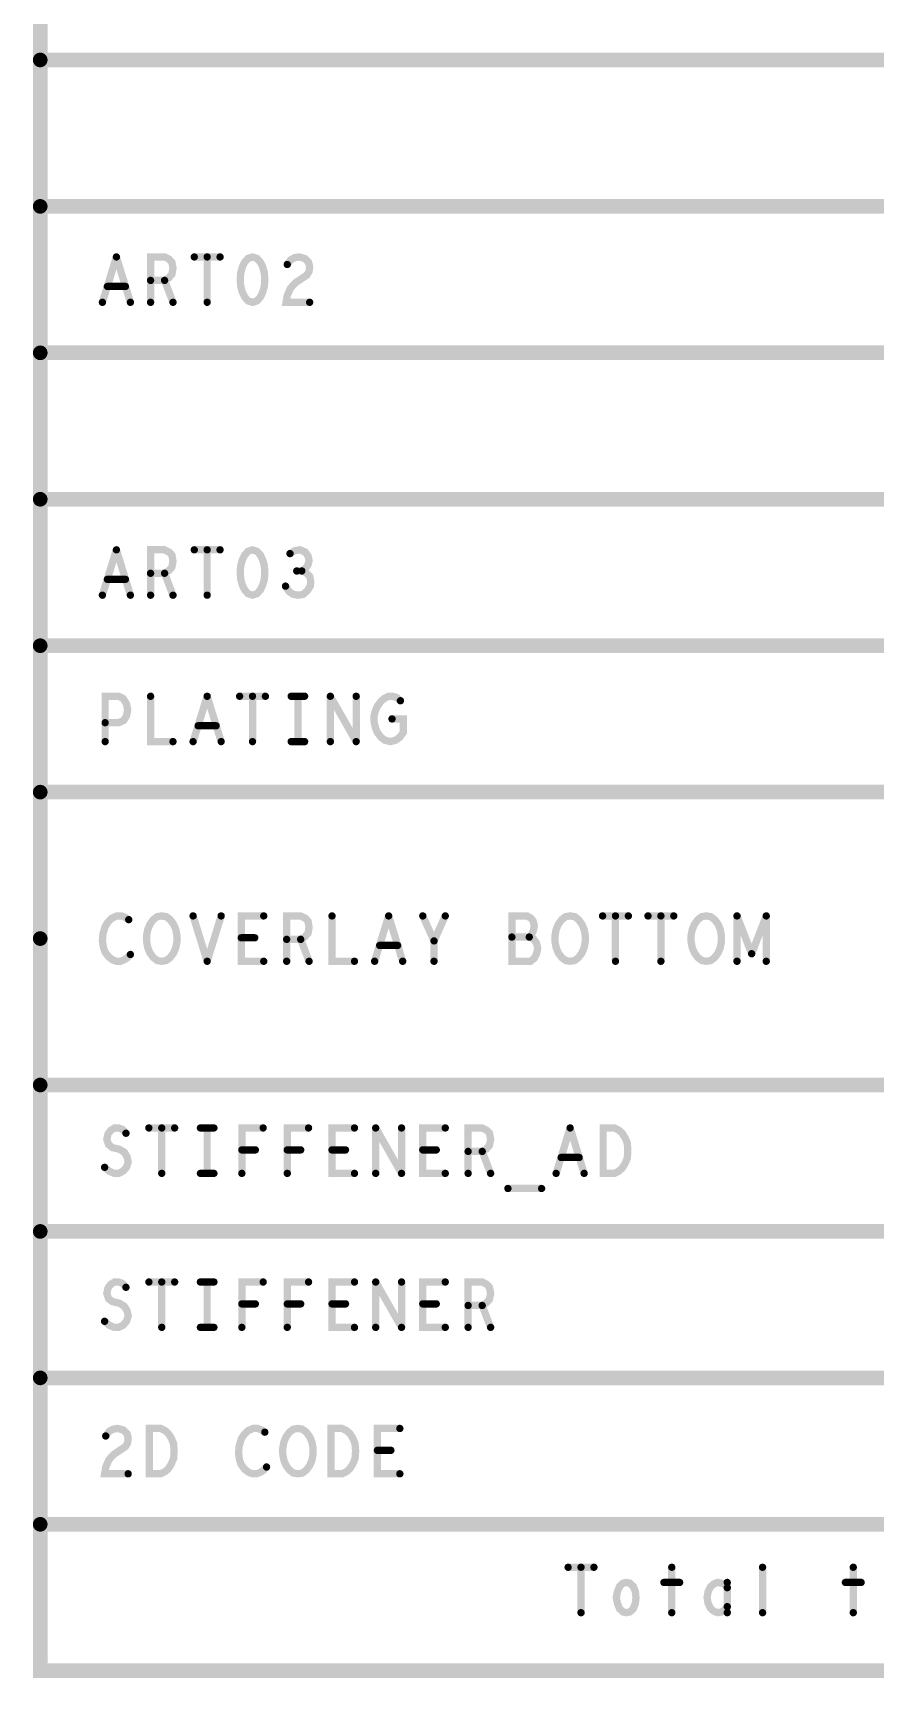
# Model space of a CAD drawing. Header units: millimetres. Extents: x 3362 to 3827, y -139 to 191.
# Drawn here: x 3669.91 to 3684.53, y 41.03 to 69.56 of the extents above; entities that cross this region are included whole.
import ezdxf

# ---------------------------------------------------------------- set-up
doc = ezdxf.new("R2010")
doc.units = ezdxf.units.MM
doc.header["$LTSCALE"] = 23.1
doc.layers.get('0').update_dxf_attribs({"linetype": 'CONTINUOUS'})

# ---------------------------------------------------------------- blocks, each defined once
blk = doc.blocks.new('PAD_R1')
at = {"const_width": 0.5}
blk.add_lwpolyline([(0.25, 0, 1), (-0.25, 0, 1)], format="xyb", close=True, dxfattribs=at)

msp = doc.modelspace()

# ---------------------------------------------------------------- linework, layer by layer
for points, const_width in [([(3670.037, 66.554), (3670.037, 69.094), (3670.037, 71.634)], 0.254), ([(3670.037, 69.094), (3793.227, 69.094)], 0.254), ([(3685.277, 58.934), (3670.037, 58.934), (3670.037, 61.474), (3670.037, 64.014), (3670.037, 66.554), (3793.227, 66.554)], 0.254), ([(3671.116, 64.89), (3671.359, 65.677)], 0.127), ([(3671.359, 65.677), (3671.602, 64.89)], 0.127), ([(3671.952, 64.89), (3671.952, 65.677), (3672.195, 65.677), (3672.273, 65.638), (3672.322, 65.585), (3672.341, 65.48), (3672.322, 65.376), (3672.263, 65.31), (3672.195, 65.27), (3671.952, 65.27)], 0.127), ([(3672.71, 65.677), (3673.158, 65.677)], 0.127), ([(3672.934, 65.677), (3672.934, 64.89)], 0.127), ([(3674.324, 65.546), (3674.382, 65.625), (3674.45, 65.664), (3674.528, 65.677), (3674.625, 65.651), (3674.693, 65.585), (3674.713, 65.507), (3674.703, 65.428), (3674.664, 65.362), (3674.47, 65.231), (3674.382, 65.139), (3674.324, 65.008), (3674.304, 64.89), (3674.713, 64.89)], 0.127), ([(3671.515, 65.165), (3671.203, 65.165)], 0.127), ([(3672.195, 65.27), (3672.341, 64.89)], 0.127), ([(3670.037, 64.014), (3793.227, 64.014)], 0.254), ([(3670.037, 61.474), (3793.227, 61.474)], 0.254), ([(3671.116, 59.81), (3671.359, 60.597)], 0.127), ([(3671.359, 60.597), (3671.602, 59.81)], 0.127), ([(3671.952, 59.81), (3671.952, 60.597), (3672.195, 60.597), (3672.273, 60.558), (3672.322, 60.505), (3672.341, 60.4), (3672.322, 60.296), (3672.263, 60.23), (3672.195, 60.19), (3671.952, 60.19)], 0.127), ([(3672.71, 60.597), (3673.158, 60.597)], 0.127), ([(3672.934, 60.597), (3672.934, 59.81)], 0.127), ([(3674.577, 60.23), (3674.635, 60.269), (3674.684, 60.335), (3674.703, 60.414), (3674.684, 60.492), (3674.635, 60.558), (3674.547, 60.597), (3674.46, 60.584), (3674.372, 60.532)], 0.127), ([(3672.195, 60.19), (3672.341, 59.81)], 0.127), ([(3674.294, 59.967), (3674.353, 59.875), (3674.431, 59.823), (3674.518, 59.81), (3674.596, 59.823), (3674.674, 59.889), (3674.723, 59.967), (3674.733, 60.046), (3674.713, 60.138), (3674.645, 60.204), (3674.577, 60.23), (3674.489, 60.23)], 0.127), ([(3671.515, 60.085), (3671.203, 60.085)], 0.127), ([(3670.037, 53.854), (3670.037, 56.394), (3670.037, 58.934)], 0.254), ([(3671.164, 57.27), (3671.164, 58.057), (3671.398, 58.057), (3671.476, 58.018), (3671.534, 57.926), (3671.554, 57.821), (3671.534, 57.716), (3671.485, 57.637), (3671.398, 57.598), (3671.164, 57.598)], 0.127), ([(3671.952, 58.057), (3671.952, 57.27), (3672.341, 57.27)], 0.127), ([(3672.69, 57.27), (3672.934, 58.057)], 0.127), ([(3672.934, 58.057), (3673.177, 57.27)], 0.127), ([(3673.497, 58.057), (3673.945, 58.057)], 0.127), ([(3673.721, 58.057), (3673.721, 57.27)], 0.127), ([(3674.392, 58.057), (3674.625, 58.057)], 0.127), ([(3674.509, 58.057), (3674.509, 57.27)], 0.127), ([(3675.072, 57.27), (3675.072, 58.057)], 0.127), ([(3675.072, 58.057), (3675.52, 57.27)], 0.127), ([(3675.52, 57.27), (3675.52, 58.057)], 0.127), ([(3676.142, 57.664), (3676.337, 57.664), (3676.337, 57.427), (3676.278, 57.349), (3676.21, 57.296), (3676.113, 57.27), (3676.015, 57.296), (3675.947, 57.349), (3675.889, 57.427), (3675.85, 57.519), (3675.83, 57.624), (3675.83, 57.716), (3675.85, 57.795), (3675.889, 57.887), (3675.947, 57.965), (3676.005, 58.018), (3676.083, 58.057), (3676.151, 58.057), (3676.229, 58.031), (3676.288, 57.979)], 0.127), ([(3673.089, 57.545), (3672.778, 57.545)], 0.127), ([(3674.392, 57.27), (3674.625, 57.27)], 0.127), ([(3670.037, 56.394), (3793.227, 56.394)], 0.254), ([(3671.573, 54.182), (3671.515, 54.221), (3671.447, 54.247), (3671.369, 54.247), (3671.281, 54.208), (3671.213, 54.142), (3671.164, 54.064), (3671.125, 53.932), (3671.116, 53.814), (3671.135, 53.696), (3671.164, 53.617), (3671.223, 53.539), (3671.291, 53.486), (3671.359, 53.46), (3671.427, 53.46), (3671.495, 53.486), (3671.554, 53.525), (3671.602, 53.578)], 0.127), ([(3672.69, 54.247), (3672.934, 53.46)], 0.127), ([(3672.934, 53.46), (3673.177, 54.247)], 0.127), ([(3673.916, 53.46), (3673.526, 53.46), (3673.526, 54.247), (3673.916, 54.247)], 0.127), ([(3674.314, 53.46), (3674.314, 54.247), (3674.557, 54.247), (3674.635, 54.208), (3674.684, 54.155), (3674.703, 54.05), (3674.684, 53.946), (3674.625, 53.88), (3674.557, 53.84), (3674.314, 53.84)], 0.127), ([(3675.101, 54.247), (3675.101, 53.46), (3675.491, 53.46)], 0.127), ([(3675.84, 53.46), (3676.083, 54.247)], 0.127), ([(3676.083, 54.247), (3676.327, 53.46)], 0.127), ([(3676.871, 53.46), (3676.871, 53.814), (3676.676, 54.247)], 0.127), ([(3677.066, 54.247), (3676.871, 53.814)], 0.127), ([(3678.524, 53.88), (3678.562, 53.919), (3678.592, 53.985), (3678.611, 54.077), (3678.592, 54.155), (3678.553, 54.208), (3678.484, 54.247), (3678.222, 54.247), (3678.222, 53.46), (3678.543, 53.46), (3678.611, 53.512), (3678.65, 53.591), (3678.67, 53.683), (3678.65, 53.775), (3678.592, 53.854), (3678.524, 53.88), (3678.222, 53.88)], 0.127), ([(3679.796, 54.247), (3680.244, 54.247)], 0.127), ([(3680.02, 54.247), (3680.02, 53.46)], 0.127), ([(3680.584, 54.247), (3681.032, 54.247)], 0.127), ([(3680.808, 54.247), (3680.808, 53.46)], 0.127), ([(3682.129, 53.46), (3682.129, 54.247)], 0.127), ([(3682.129, 54.247), (3682.383, 53.591)], 0.127), ([(3682.383, 53.591), (3682.636, 54.247)], 0.127), ([(3682.636, 54.247), (3682.636, 53.46)], 0.127), ([(3670.037, 51.314), (3670.037, 53.854)], 0.254), ([(3673.76, 53.867), (3673.526, 53.867)], 0.127), ([(3674.557, 53.84), (3674.703, 53.46)], 0.127), ([(3676.239, 53.735), (3675.928, 53.735)], 0.127), ([(3793.227, 51.314), (3670.037, 51.314), (3670.037, 41.154), (3725.917, 41.154)], 0.254), ([(3671.154, 49.886), (3671.232, 49.821), (3671.32, 49.781), (3671.398, 49.781), (3671.476, 49.821), (3671.534, 49.886), (3671.563, 49.978), (3671.544, 50.07), (3671.495, 50.149), (3671.408, 50.201), (3671.291, 50.227), (3671.223, 50.28), (3671.193, 50.372), (3671.213, 50.464), (3671.262, 50.529), (3671.33, 50.569), (3671.398, 50.569), (3671.466, 50.542), (3671.525, 50.477)], 0.127), ([(3671.922, 50.569), (3672.37, 50.569)], 0.127), ([(3672.146, 50.569), (3672.146, 49.781)], 0.127), ([(3672.817, 50.569), (3673.051, 50.569)], 0.127), ([(3672.934, 50.569), (3672.934, 49.781)], 0.127), ([(3673.536, 49.781), (3673.536, 50.569), (3673.906, 50.569)], 0.127), ([(3674.324, 49.781), (3674.324, 50.569), (3674.693, 50.569)], 0.127), ([(3675.491, 49.781), (3675.101, 49.781), (3675.101, 50.569), (3675.491, 50.569)], 0.127), ([(3675.859, 50.569), (3676.307, 49.781)], 0.127), ([(3675.859, 49.781), (3675.859, 50.569)], 0.127), ([(3676.307, 49.781), (3676.307, 50.569)], 0.127), ([(3677.066, 49.781), (3676.676, 49.781), (3676.676, 50.569), (3677.066, 50.569)], 0.127), ([(3677.463, 49.781), (3677.463, 50.569), (3677.707, 50.569), (3677.785, 50.529), (3677.833, 50.477), (3677.853, 50.372), (3677.833, 50.267), (3677.775, 50.201), (3677.707, 50.162), (3677.463, 50.162)], 0.127), ([(3678.99, 49.781), (3679.233, 50.569)], 0.127), ([(3679.233, 50.569), (3679.476, 49.781)], 0.127), ([(3673.77, 50.188), (3673.536, 50.188)], 0.127), ([(3674.557, 50.188), (3674.324, 50.188)], 0.127), ([(3675.335, 50.188), (3675.101, 50.188)], 0.127), ([(3676.91, 50.188), (3676.676, 50.188)], 0.127), ([(3677.707, 50.162), (3677.853, 49.781)], 0.127), ([(3679.389, 50.057), (3679.077, 50.057)], 0.127), ([(3672.817, 49.781), (3673.051, 49.781)], 0.127), ([(3678.153, 49.519), (3678.738, 49.519)], 0.127), ([(3670.037, 48.774), (3793.227, 48.774)], 0.254), ([(3671.154, 47.215), (3671.232, 47.149), (3671.32, 47.11), (3671.398, 47.11), (3671.476, 47.149), (3671.534, 47.215), (3671.563, 47.307), (3671.544, 47.399), (3671.495, 47.477), (3671.408, 47.53), (3671.291, 47.556), (3671.223, 47.608), (3671.193, 47.7), (3671.213, 47.792), (3671.262, 47.858), (3671.33, 47.897), (3671.398, 47.897), (3671.466, 47.871), (3671.525, 47.805)], 0.127), ([(3671.922, 47.897), (3672.37, 47.897)], 0.127), ([(3672.146, 47.897), (3672.146, 47.11)], 0.127), ([(3672.817, 47.897), (3673.051, 47.897)], 0.127), ([(3672.934, 47.897), (3672.934, 47.11)], 0.127), ([(3673.536, 47.11), (3673.536, 47.897), (3673.906, 47.897)], 0.127), ([(3674.324, 47.11), (3674.324, 47.897), (3674.693, 47.897)], 0.127), ([(3675.491, 47.11), (3675.101, 47.11), (3675.101, 47.897), (3675.491, 47.897)], 0.127), ([(3675.859, 47.11), (3675.859, 47.897)], 0.127), ([(3675.859, 47.897), (3676.307, 47.11)], 0.127), ([(3676.307, 47.11), (3676.307, 47.897)], 0.127), ([(3677.066, 47.11), (3676.676, 47.11), (3676.676, 47.897), (3677.066, 47.897)], 0.127), ([(3677.463, 47.11), (3677.463, 47.897), (3677.707, 47.897), (3677.785, 47.858), (3677.833, 47.805), (3677.853, 47.7), (3677.833, 47.596), (3677.775, 47.53), (3677.707, 47.49), (3677.463, 47.49)], 0.127), ([(3673.77, 47.517), (3673.536, 47.517)], 0.127), ([(3674.557, 47.517), (3674.324, 47.517)], 0.127), ([(3675.335, 47.517), (3675.101, 47.517)], 0.127), ([(3676.91, 47.517), (3676.676, 47.517)], 0.127), ([(3677.707, 47.49), (3677.853, 47.11)], 0.127), ([(3672.817, 47.11), (3673.051, 47.11)], 0.127), ([(3670.037, 46.234), (3793.227, 46.234)], 0.254), ([(3671.174, 45.226), (3671.232, 45.305), (3671.301, 45.344), (3671.378, 45.357), (3671.476, 45.331), (3671.544, 45.265), (3671.563, 45.187), (3671.554, 45.108), (3671.515, 45.042), (3671.32, 44.911), (3671.232, 44.819), (3671.174, 44.688), (3671.154, 44.57), (3671.563, 44.57)], 0.127), ([(3673.935, 45.292), (3673.877, 45.331), (3673.809, 45.357), (3673.731, 45.357), (3673.643, 45.318), (3673.575, 45.252), (3673.526, 45.174), (3673.487, 45.042), (3673.478, 44.924), (3673.497, 44.806), (3673.526, 44.727), (3673.585, 44.649), (3673.653, 44.596), (3673.721, 44.57), (3673.789, 44.57), (3673.858, 44.596), (3673.916, 44.635), (3673.964, 44.688)], 0.127), ([(3676.278, 44.57), (3675.889, 44.57), (3675.889, 45.357), (3676.278, 45.357)], 0.127), ([(3676.122, 44.977), (3675.889, 44.977)], 0.127), ([(3670.037, 43.694), (3793.227, 43.694)], 0.254), ([(3679.198, 42.949), (3679.646, 42.949)], 0.127), ([(3679.422, 42.949), (3679.422, 42.161)], 0.127), ([(3680.997, 42.949), (3680.997, 42.161)], 0.127), ([(3682.572, 42.161), (3682.572, 42.949)], 0.127), ([(3684.146, 42.949), (3684.146, 42.161)], 0.127), ([(3680.86, 42.686), (3681.133, 42.686)], 0.127), ([(3681.959, 42.594), (3681.921, 42.647), (3681.862, 42.673), (3681.794, 42.686), (3681.726, 42.66), (3681.667, 42.607), (3681.628, 42.529), (3681.609, 42.424), (3681.628, 42.319), (3681.667, 42.24), (3681.726, 42.187), (3681.794, 42.161), (3681.862, 42.174), (3681.921, 42.214), (3681.959, 42.266)], 0.127), ([(3681.959, 42.161), (3681.959, 42.686)], 0.127), ([(3684.01, 42.686), (3684.283, 42.686)], 0.127)]:
    msp.add_lwpolyline(points, dxfattribs=dict(const_width=const_width))
at = {"const_width": 0.127}
for points in [[(3673.721, 65.677), (3673.643, 65.651), (3673.585, 65.585), (3673.546, 65.507), (3673.517, 65.402), (3673.507, 65.284), (3673.517, 65.165), (3673.546, 65.061), (3673.585, 64.982), (3673.643, 64.916), (3673.721, 64.89), (3673.799, 64.916), (3673.858, 64.982), (3673.896, 65.061), (3673.926, 65.165), (3673.935, 65.284), (3673.926, 65.402), (3673.896, 65.507), (3673.858, 65.585), (3673.799, 65.651)], [(3673.721, 60.597), (3673.643, 60.571), (3673.585, 60.505), (3673.546, 60.427), (3673.517, 60.322), (3673.507, 60.204), (3673.517, 60.085), (3673.546, 59.981), (3673.585, 59.902), (3673.643, 59.836), (3673.721, 59.81), (3673.799, 59.836), (3673.858, 59.902), (3673.896, 59.981), (3673.926, 60.085), (3673.935, 60.204), (3673.926, 60.322), (3673.896, 60.427), (3673.858, 60.505), (3673.799, 60.571)], [(3672.146, 53.46), (3672.068, 53.473), (3672, 53.525), (3671.942, 53.604), (3671.903, 53.696), (3671.883, 53.801), (3671.883, 53.906), (3671.903, 54.011), (3671.942, 54.103), (3672, 54.182), (3672.068, 54.234), (3672.146, 54.247), (3672.224, 54.234), (3672.292, 54.182), (3672.351, 54.103), (3672.39, 54.011), (3672.409, 53.906), (3672.409, 53.801), (3672.39, 53.696), (3672.351, 53.604), (3672.292, 53.525), (3672.224, 53.473)], [(3679.233, 53.46), (3679.155, 53.473), (3679.087, 53.525), (3679.028, 53.604), (3678.99, 53.696), (3678.97, 53.801), (3678.97, 53.906), (3678.99, 54.011), (3679.028, 54.103), (3679.087, 54.182), (3679.155, 54.234), (3679.233, 54.247), (3679.311, 54.234), (3679.379, 54.182), (3679.437, 54.103), (3679.476, 54.011), (3679.496, 53.906), (3679.496, 53.801), (3679.476, 53.696), (3679.437, 53.604), (3679.379, 53.525), (3679.311, 53.473)], [(3681.595, 53.46), (3681.517, 53.473), (3681.449, 53.525), (3681.391, 53.604), (3681.352, 53.696), (3681.332, 53.801), (3681.332, 53.906), (3681.352, 54.011), (3681.391, 54.103), (3681.449, 54.182), (3681.517, 54.234), (3681.595, 54.247), (3681.673, 54.234), (3681.741, 54.182), (3681.8, 54.103), (3681.838, 54.011), (3681.858, 53.906), (3681.858, 53.801), (3681.838, 53.696), (3681.8, 53.604), (3681.741, 53.525), (3681.673, 53.473)], [(3679.806, 49.781), (3679.806, 50.569), (3680.001, 50.569), (3680.079, 50.529), (3680.137, 50.477), (3680.186, 50.398), (3680.225, 50.306), (3680.234, 50.175), (3680.225, 50.044), (3680.186, 49.952), (3680.137, 49.873), (3680.079, 49.821), (3680.001, 49.781)], [(3671.932, 44.57), (3671.932, 45.357), (3672.127, 45.357), (3672.205, 45.318), (3672.263, 45.265), (3672.312, 45.187), (3672.351, 45.095), (3672.36, 44.964), (3672.351, 44.832), (3672.312, 44.741), (3672.263, 44.662), (3672.205, 44.609), (3672.127, 44.57)], [(3674.509, 44.57), (3674.431, 44.583), (3674.362, 44.635), (3674.304, 44.714), (3674.265, 44.806), (3674.246, 44.911), (3674.246, 45.016), (3674.265, 45.121), (3674.304, 45.213), (3674.362, 45.292), (3674.431, 45.344), (3674.509, 45.357), (3674.587, 45.344), (3674.655, 45.292), (3674.713, 45.213), (3674.752, 45.121), (3674.771, 45.016), (3674.771, 44.911), (3674.752, 44.806), (3674.713, 44.714), (3674.655, 44.635), (3674.587, 44.583)], [(3675.082, 44.57), (3675.082, 45.357), (3675.276, 45.357), (3675.354, 45.318), (3675.413, 45.265), (3675.462, 45.187), (3675.5, 45.095), (3675.51, 44.964), (3675.5, 44.832), (3675.462, 44.741), (3675.413, 44.662), (3675.354, 44.609), (3675.276, 44.57)], [(3680.209, 42.161), (3680.151, 42.174), (3680.092, 42.227), (3680.054, 42.319), (3680.034, 42.424), (3680.054, 42.529), (3680.092, 42.62), (3680.151, 42.673), (3680.209, 42.686), (3680.268, 42.673), (3680.326, 42.62), (3680.365, 42.529), (3680.375, 42.424), (3680.365, 42.319), (3680.326, 42.227), (3680.268, 42.174)]]:
    msp.add_lwpolyline(points, close=True, dxfattribs=at)

# ---------------------------------------------------------------- block references
for p, xscale, yscale in [((3670.037, 69.094), 0.254, 0.254), ((3670.037, 66.554), 0.254, 0.254), ((3671.359, 65.677), 0.127, 0.127), ((3671.359, 65.677), 0.127, 0.127), ((3672.71, 65.677), 0.127, 0.127), ((3672.934, 65.677), 0.127, 0.127), ((3673.158, 65.677), 0.127, 0.127), ((3674.324, 65.546), 0.127, 0.127), ((3671.203, 65.165), 0.127, 0.127), ((3671.515, 65.165), 0.127, 0.127), ((3671.952, 65.27), 0.127, 0.127), ((3672.195, 65.27), 0.127, 0.127), ((3671.116, 64.89), 0.127, 0.127), ((3671.602, 64.89), 0.127, 0.127), ((3671.952, 64.89), 0.127, 0.127), ((3672.341, 64.89), 0.127, 0.127), ((3672.934, 64.89), 0.127, 0.127), ((3674.713, 64.89), 0.127, 0.127), ((3670.037, 64.014), 0.254, 0.254), ((3670.037, 61.474), 0.254, 0.254), ((3671.359, 60.597), 0.127, 0.127), ((3671.359, 60.597), 0.127, 0.127), ((3672.71, 60.597), 0.127, 0.127), ((3672.934, 60.597), 0.127, 0.127), ((3673.158, 60.597), 0.127, 0.127), ((3674.372, 60.532), 0.127, 0.127), ((3671.952, 60.19), 0.127, 0.127), ((3672.195, 60.19), 0.127, 0.127), ((3674.489, 60.23), 0.127, 0.127), ((3674.577, 60.23), 0.127, 0.127), ((3671.203, 60.085), 0.127, 0.127), ((3671.515, 60.085), 0.127, 0.127), ((3674.294, 59.967), 0.127, 0.127), ((3671.116, 59.81), 0.127, 0.127), ((3671.602, 59.81), 0.127, 0.127), ((3671.952, 59.81), 0.127, 0.127), ((3672.341, 59.81), 0.127, 0.127), ((3672.934, 59.81), 0.127, 0.127), ((3670.037, 58.934), 0.254, 0.254), ((3671.952, 58.057), 0.127, 0.127), ((3672.934, 58.057), 0.127, 0.127), ((3672.934, 58.057), 0.127, 0.127), ((3673.497, 58.057), 0.127, 0.127), ((3673.721, 58.057), 0.127, 0.127), ((3673.945, 58.057), 0.127, 0.127), ((3674.392, 58.057), 0.127, 0.127), ((3674.509, 58.057), 0.127, 0.127), ((3674.625, 58.057), 0.127, 0.127), ((3675.072, 58.057), 0.127, 0.127), ((3675.072, 58.057), 0.127, 0.127), ((3675.52, 58.057), 0.127, 0.127), ((3676.288, 57.979), 0.127, 0.127), ((3671.164, 57.598), 0.127, 0.127), ((3676.142, 57.664), 0.127, 0.127), ((3672.778, 57.545), 0.127, 0.127), ((3673.089, 57.545), 0.127, 0.127), ((3671.164, 57.27), 0.127, 0.127), ((3672.341, 57.27), 0.127, 0.127), ((3672.69, 57.27), 0.127, 0.127), ((3673.177, 57.27), 0.127, 0.127), ((3673.721, 57.27), 0.127, 0.127), ((3674.392, 57.27), 0.127, 0.127), ((3674.509, 57.27), 0.127, 0.127), ((3674.625, 57.27), 0.127, 0.127), ((3675.072, 57.27), 0.127, 0.127), ((3675.52, 57.27), 0.127, 0.127), ((3675.52, 57.27), 0.127, 0.127), ((3670.037, 56.394), 0.254, 0.254), ((3671.573, 54.182), 0.127, 0.127), ((3672.69, 54.247), 0.127, 0.127), ((3673.177, 54.247), 0.127, 0.127), ((3673.916, 54.247), 0.127, 0.127), ((3675.101, 54.247), 0.127, 0.127), ((3676.083, 54.247), 0.127, 0.127), ((3676.083, 54.247), 0.127, 0.127), ((3676.676, 54.247), 0.127, 0.127), ((3677.066, 54.247), 0.127, 0.127), ((3679.796, 54.247), 0.127, 0.127), ((3680.02, 54.247), 0.127, 0.127), ((3680.244, 54.247), 0.127, 0.127), ((3680.584, 54.247), 0.127, 0.127), ((3680.808, 54.247), 0.127, 0.127), ((3681.032, 54.247), 0.127, 0.127), ((3682.129, 54.247), 0.127, 0.127), ((3682.129, 54.247), 0.127, 0.127), ((3682.636, 54.247), 0.127, 0.127), ((3682.636, 54.247), 0.127, 0.127), ((3670.037, 53.854), 0.254, 0.254), ((3670.037, 53.854), 0.254, 0.254), ((3678.222, 53.88), 0.127, 0.127), ((3678.524, 53.88), 0.127, 0.127), ((3673.526, 53.867), 0.127, 0.127), ((3673.76, 53.867), 0.127, 0.127), ((3674.314, 53.84), 0.127, 0.127), ((3674.557, 53.84), 0.127, 0.127), ((3675.928, 53.735), 0.127, 0.127), ((3676.239, 53.735), 0.127, 0.127), ((3676.871, 53.814), 0.127, 0.127), ((3682.383, 53.591), 0.127, 0.127), ((3682.383, 53.591), 0.127, 0.127), ((3671.602, 53.578), 0.127, 0.127), ((3672.934, 53.46), 0.127, 0.127), ((3672.934, 53.46), 0.127, 0.127), ((3673.916, 53.46), 0.127, 0.127), ((3674.314, 53.46), 0.127, 0.127), ((3674.703, 53.46), 0.127, 0.127), ((3675.491, 53.46), 0.127, 0.127), ((3675.84, 53.46), 0.127, 0.127), ((3676.327, 53.46), 0.127, 0.127), ((3676.871, 53.46), 0.127, 0.127), ((3680.02, 53.46), 0.127, 0.127), ((3680.808, 53.46), 0.127, 0.127), ((3682.129, 53.46), 0.127, 0.127), ((3682.636, 53.46), 0.127, 0.127), ((3670.037, 51.314), 0.254, 0.254), ((3671.525, 50.477), 0.127, 0.127), ((3671.922, 50.569), 0.127, 0.127), ((3672.146, 50.569), 0.127, 0.127), ((3672.37, 50.569), 0.127, 0.127), ((3672.817, 50.569), 0.127, 0.127), ((3672.934, 50.569), 0.127, 0.127), ((3673.051, 50.569), 0.127, 0.127), ((3673.906, 50.569), 0.127, 0.127), ((3674.693, 50.569), 0.127, 0.127), ((3675.491, 50.569), 0.127, 0.127), ((3675.859, 50.569), 0.127, 0.127), ((3675.859, 50.569), 0.127, 0.127), ((3676.307, 50.569), 0.127, 0.127), ((3677.066, 50.569), 0.127, 0.127), ((3679.233, 50.569), 0.127, 0.127), ((3679.233, 50.569), 0.127, 0.127), ((3673.536, 50.188), 0.127, 0.127), ((3673.77, 50.188), 0.127, 0.127), ((3674.324, 50.188), 0.127, 0.127), ((3674.557, 50.188), 0.127, 0.127), ((3675.101, 50.188), 0.127, 0.127), ((3675.335, 50.188), 0.127, 0.127), ((3676.676, 50.188), 0.127, 0.127), ((3676.91, 50.188), 0.127, 0.127), ((3677.463, 50.162), 0.127, 0.127), ((3677.707, 50.162), 0.127, 0.127), ((3671.154, 49.886), 0.127, 0.127), ((3679.077, 50.057), 0.127, 0.127), ((3679.389, 50.057), 0.127, 0.127), ((3672.146, 49.781), 0.127, 0.127), ((3672.817, 49.781), 0.127, 0.127), ((3672.934, 49.781), 0.127, 0.127), ((3673.051, 49.781), 0.127, 0.127), ((3673.536, 49.781), 0.127, 0.127), ((3674.324, 49.781), 0.127, 0.127), ((3675.491, 49.781), 0.127, 0.127), ((3675.859, 49.781), 0.127, 0.127), ((3676.307, 49.781), 0.127, 0.127), ((3676.307, 49.781), 0.127, 0.127), ((3677.066, 49.781), 0.127, 0.127), ((3677.463, 49.781), 0.127, 0.127), ((3677.853, 49.781), 0.127, 0.127), ((3678.99, 49.781), 0.127, 0.127), ((3679.476, 49.781), 0.127, 0.127), ((3678.153, 49.519), 0.127, 0.127), ((3678.738, 49.519), 0.127, 0.127), ((3670.037, 48.774), 0.254, 0.254), ((3671.922, 47.897), 0.127, 0.127), ((3672.146, 47.897), 0.127, 0.127), ((3672.37, 47.897), 0.127, 0.127), ((3672.817, 47.897), 0.127, 0.127), ((3672.934, 47.897), 0.127, 0.127), ((3673.051, 47.897), 0.127, 0.127), ((3673.906, 47.897), 0.127, 0.127), ((3674.693, 47.897), 0.127, 0.127), ((3675.491, 47.897), 0.127, 0.127), ((3675.859, 47.897), 0.127, 0.127), ((3675.859, 47.897), 0.127, 0.127), ((3676.307, 47.897), 0.127, 0.127), ((3677.066, 47.897), 0.127, 0.127), ((3671.525, 47.805), 0.127, 0.127), ((3673.536, 47.517), 0.127, 0.127), ((3673.77, 47.517), 0.127, 0.127), ((3674.324, 47.517), 0.127, 0.127), ((3674.557, 47.517), 0.127, 0.127), ((3675.101, 47.517), 0.127, 0.127), ((3675.335, 47.517), 0.127, 0.127), ((3676.676, 47.517), 0.127, 0.127), ((3676.91, 47.517), 0.127, 0.127), ((3677.463, 47.49), 0.127, 0.127), ((3677.707, 47.49), 0.127, 0.127), ((3671.154, 47.215), 0.127, 0.127), ((3672.146, 47.11), 0.127, 0.127), ((3672.817, 47.11), 0.127, 0.127), ((3672.934, 47.11), 0.127, 0.127), ((3673.051, 47.11), 0.127, 0.127), ((3673.536, 47.11), 0.127, 0.127), ((3674.324, 47.11), 0.127, 0.127), ((3675.491, 47.11), 0.127, 0.127), ((3675.859, 47.11), 0.127, 0.127), ((3676.307, 47.11), 0.127, 0.127), ((3676.307, 47.11), 0.127, 0.127), ((3677.066, 47.11), 0.127, 0.127), ((3677.463, 47.11), 0.127, 0.127), ((3677.853, 47.11), 0.127, 0.127), ((3670.037, 46.234), 0.254, 0.254), ((3676.278, 45.357), 0.127, 0.127), ((3671.174, 45.226), 0.127, 0.127), ((3673.935, 45.292), 0.127, 0.127), ((3675.889, 44.977), 0.127, 0.127), ((3676.122, 44.977), 0.127, 0.127), ((3671.563, 44.57), 0.127, 0.127), ((3673.964, 44.688), 0.127, 0.127), ((3676.278, 44.57), 0.127, 0.127), ((3670.037, 43.694), 0.254, 0.254), ((3679.198, 42.949), 0.127, 0.127), ((3679.422, 42.949), 0.127, 0.127), ((3679.646, 42.949), 0.127, 0.127), ((3680.997, 42.949), 0.127, 0.127), ((3682.572, 42.949), 0.127, 0.127), ((3684.146, 42.949), 0.127, 0.127), ((3680.86, 42.686), 0.127, 0.127), ((3681.133, 42.686), 0.127, 0.127), ((3681.959, 42.686), 0.127, 0.127), ((3681.959, 42.594), 0.127, 0.127), ((3684.01, 42.686), 0.127, 0.127), ((3684.283, 42.686), 0.127, 0.127), ((3681.959, 42.266), 0.127, 0.127), ((3679.422, 42.161), 0.127, 0.127), ((3680.997, 42.161), 0.127, 0.127), ((3681.959, 42.161), 0.127, 0.127), ((3682.572, 42.161), 0.127, 0.127), ((3684.146, 42.161), 0.127, 0.127)]:
    msp.add_blockref('PAD_R1', p, dxfattribs=dict(xscale=xscale, yscale=yscale))

doc.saveas('drawing.dxf')
